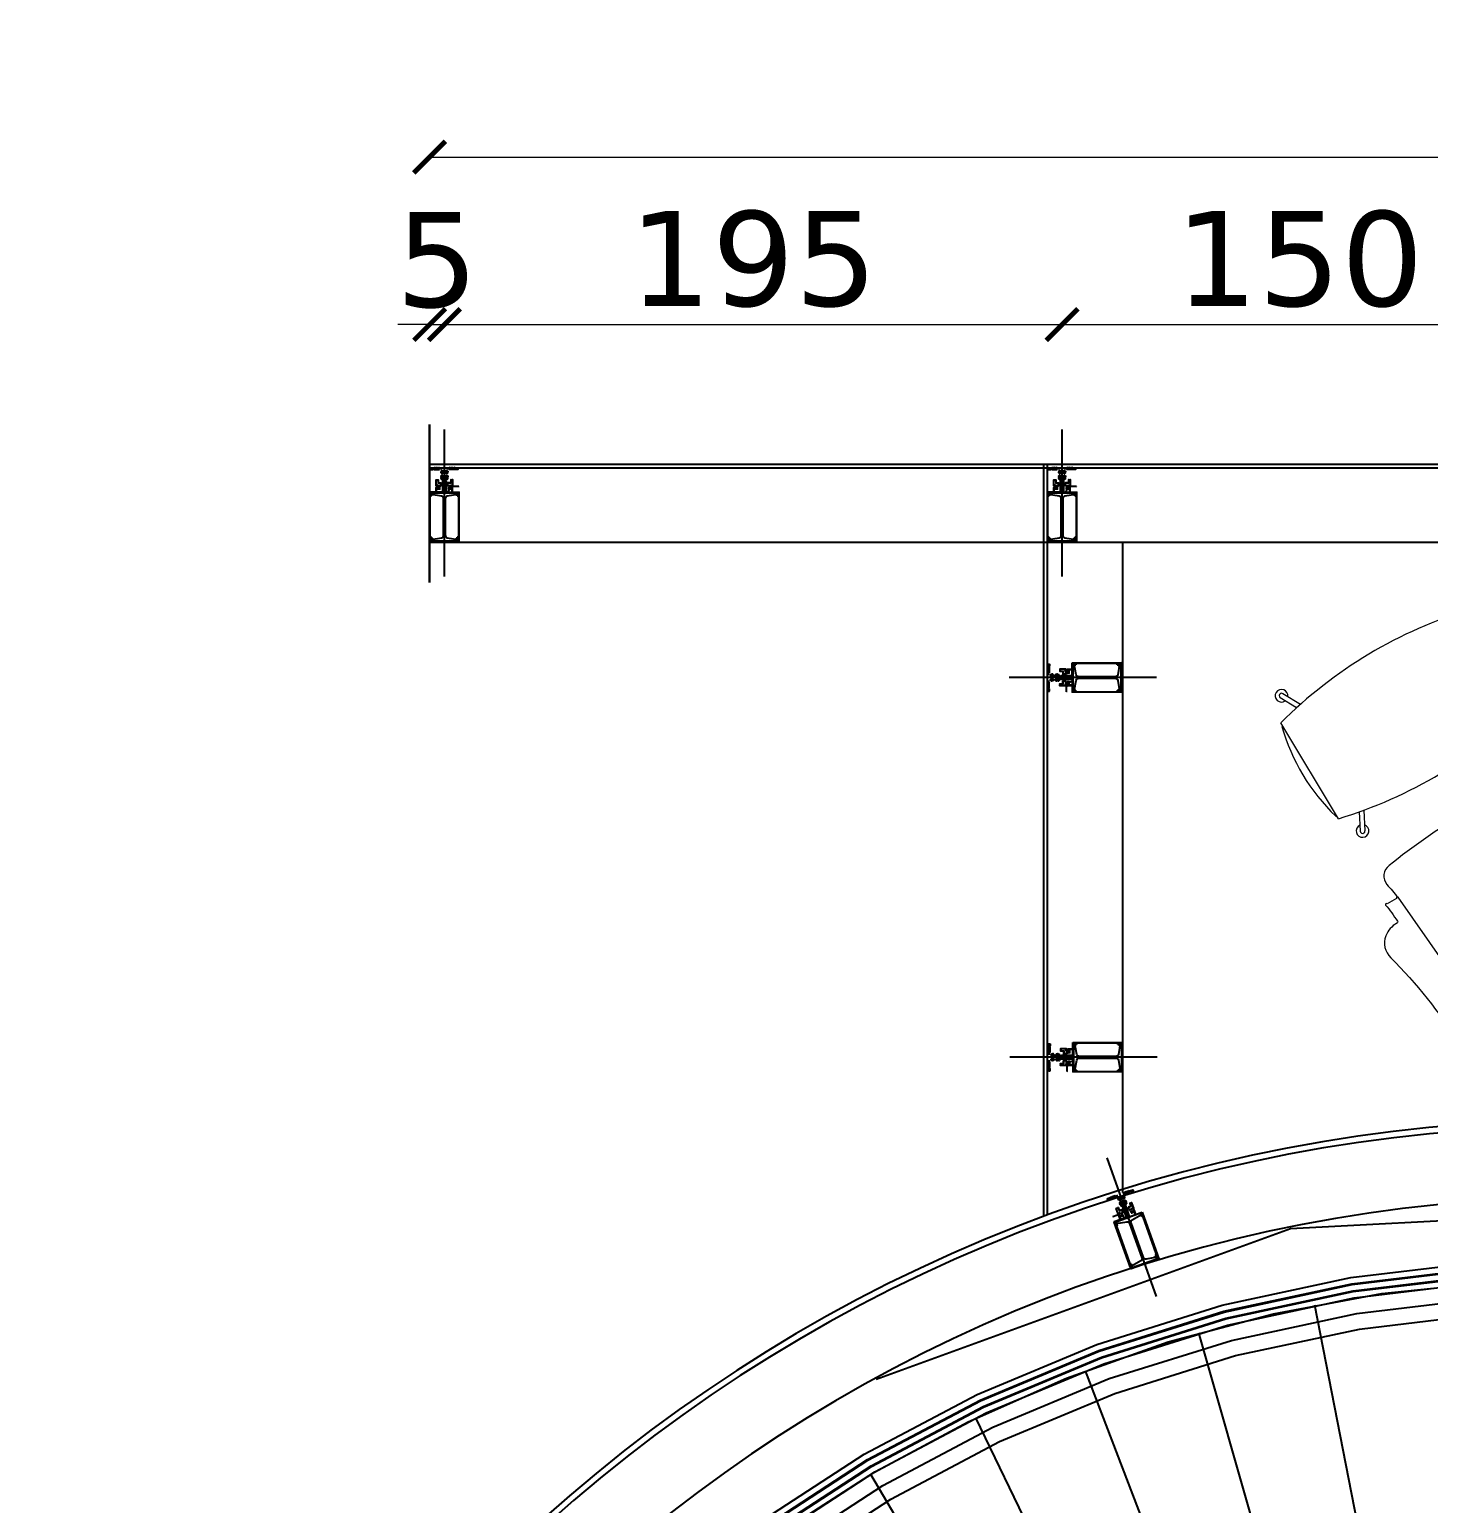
# Model space of a CAD drawing. Header units: metres. Extents: x -6536.4 to -6472.4, y -4878.1 to -4801.3.
# Drawn here: x -6526.409 to -6521.989, y -4823.898 to -4819.239 of the extents above; entities that cross this region are included whole.
import ezdxf
from ezdxf.xclip import XClip

# ---------------------------------------------------------------- set-up
doc = ezdxf.new("R2010")
doc.units = ezdxf.units.M
doc.header["$XCLIPFRAME"] = 2
doc.linetypes.add('CACHE2', pattern=[4.7625, 3.175, -1.5875])
doc.layers.get('DefPoints').update_dxf_attribs({"lineweight": 5, "true_color": 0x7a7a7a})
for name, color, linetype, lineweight in [('A-Murs', 7, 'Continuous', 30), ('A-MURS RIDEAUUX', 150, 'Continuous', 25), ('COTATION', 7, 'Continuous', 13), ('COTE', 1, 'Continuous', 18), ('HABILLAGE MURAL BOIS', 67, 'Continuous', 9), ('MEUBLE', 103, 'Continuous', 9)]:
    doc.layers.add(name, color=color, linetype=linetype, lineweight=lineweight)
doc.styles.add('AUDIT_D_110913140258-15', font='verdana.ttf')
doc.dimstyles.new('ABDOU  1-100', dxfattribs={"dimtxt": 0.3, "dimasz": 0.1, "dimexe": 1.8, "dimexo": 0, "dimgap": 0.05, "dimtad": 1, "dimdec": 0, "dimlfac": 100, "dimrnd": 0.01, "dimzin": 9, "dimdsep": 46, "dimtxsty": 'AUDIT_D_110913140258-15', "dimblk": 'ARCHTICK', "dimcen": 1.5, "dimse1": 1, "dimse2": 1, "dimclrd": 256, "dimclre": 256, "dimclrt": 256, "dimadec": 0, "dimazin": 0, "dimtfac": 10, "dimtdec": 0, "dimtix": 1, "dimtmove": 2, "dimatfit": 3, "dimldrblk": 'ARCHTICK', "dimfxl": 0.2, "dimtolj": 1, "dimlwd": -1, "dimarcsym": 0})
pattern_1 = [(45, (-9.6793684, 18.2487164), (-0.00088388348, 0.00088388348), []), (135, (-9.6793684, 18.2487164), (-0.00265165043, 0.00088388348), [0.003125, -0.001875])]

# ---------------------------------------------------------------- blocks, each defined once
blk = doc.blocks.new('A$C6B611F1D')
at = {"layer": 'COTE', "color": 0, "linetype": 'ByBlock', "lineweight": -2}
for p, q in [((-2.2, 0.6), (-2.2, -1.2)), ((1.5, 0.8), (-2, 0.8)), ((1.6, -1.2), (1.6, 0.6)), ((-2, -1.4), (1.5, -1.4))]:
    blk.add_line(p, q, dxfattribs=at)
for centre, start, end in [((-2, 0.6), 90, 180), ((1.5, 0.6), 0, 90), ((-2, -1.2), 180, 270), ((1.5, -1.2), 270, 0)]:
    blk.add_arc(centre, 0.15, start, end, dxfattribs=at)
blk = doc.blocks.new('*U130')
at = {"color": 0, "linetype": 'ByBlock'}
blk.add_lwpolyline([(0.0445, 0), (-0.0445, 0), (-0.0445, -0.0025, 0.366443), (-0.0424, -0.0049), (-0.009, -0.0105, -0.366443), (-0.0024, -0.0183), (-0.0024, -0.1341, -0.366443), (-0.009, -0.1419), (-0.0424, -0.1475, 0.366443), (-0.0445, -0.1499), (-0.0445, -0.1524), (0.0445, -0.1524), (0.0445, -0.1499, 0.366443), (0.0424, -0.1475), (0.009, -0.1419, -0.366443), (0.0024, -0.1341), (0.0024, -0.0183, -0.366443), (0.009, -0.0105), (0.0424, -0.0049, 0.366443), (0.0445, -0.0025)], format="xyb", close=True, dxfattribs=at)
blk = doc.blocks.new('profil111')
at = {"linetype": 'ByBlock', "lineweight": -2}
h = blk.add_hatch(dxfattribs=at)
h.set_pattern_fill('ANSI38', color=0, scale=0.01, style=0)
h.set_pattern_definition(pattern_1)
h.paths.add_polyline_path([(-0.0303, -0.2358), (-0.0324, -0.2296), (-0.0203, -0.2296), (-0.0175, -0.2358)])
h.paths.add_polyline_path([(-0.0154, -0.2358), (-0.0175, -0.2358), (-0.0203, -0.2296), (-0.0154, -0.2296)])
h.paths.add_polyline_path([(-0.0303, -0.2358), (-0.0326, -0.2358), (-0.0326, -0.2296), (-0.0324, -0.2296)])
h = blk.add_hatch(dxfattribs=at)
h.set_pattern_fill('ANSI38', color=0, scale=0.01, style=0)
h.set_pattern_definition(pattern_1)
h.paths.add_polyline_path([(0.0303, -0.2358), (0.0324, -0.2296), (0.0203, -0.2296), (0.0175, -0.2358)])
h.paths.add_polyline_path([(0.0154, -0.2358), (0.0175, -0.2358), (0.0203, -0.2296), (0.0154, -0.2296)])
h.paths.add_polyline_path([(0.0303, -0.2358), (0.0326, -0.2358), (0.0326, -0.2296), (0.0324, -0.2296)])
at = {"color": 0, "linetype": 'CACHE2', "lineweight": -2}
blk.add_line((0, 0.1089), (0, -0.3559), dxfattribs=at)
at = {"color": 0, "linetype": 'ByBlock', "lineweight": -2}
for p, q in [((-0.0457, 0), (0.0457, 0)), ((-0.0467, -0.1577), (-0.0467, -0.001)), ((-0.0447, -0.004), (-0.0447, -0.1427)), ((-0.0447, -0.004), (-0.0447, -0.0105)), ((-0.0447, -0.0105), (-0.0375, -0.0105)), ((-0.0427, -0.018), (-0.0447, -0.018)), ((0.0437, -0.003), (-0.0436, -0.003)), ((-0.0427, -0.012), (-0.0427, -0.018)), ((-0.0375, -0.012), (-0.0427, -0.012)), ((-0.0375, -0.0105), (-0.0375, -0.012)), ((0.0374, -0.0105), (0.0446, -0.0105)), ((0.0374, -0.012), (0.0374, -0.0105)), ((0.0426, -0.012), (0.0374, -0.012)), ((0.0426, -0.018), (0.0426, -0.012)), ((0.0446, -0.018), (0.0426, -0.018)), ((0.0446, -0.1427), (0.0446, -0.004)), ((0.0446, -0.0105), (0.0446, -0.004)), ((0.0466, -0.001), (0.0466, -0.1575)), ((-0.0052, -0.1577), (-0.0467, -0.1577)), ((-0.0447, -0.1427), (-0.0427, -0.1427)), ((-0.0375, -0.1502), (-0.0447, -0.1502)), ((-0.0447, -0.1502), (-0.0447, -0.1552)), ((-0.0445, -0.1554), (0.0444, -0.1554)), ((-0.0427, -0.1427), (-0.0427, -0.1487)), ((-0.0427, -0.1487), (-0.0375, -0.1487)), ((-0.0375, -0.1487), (-0.0375, -0.1502)), ((-0.0265, -0.1774), (-0.0265, -0.1961)), ((-0.0263, -0.1772), (-0.0242, -0.1772)), ((-0.026, -0.1579), (-0.026, -0.1725)), ((-0.0258, -0.1727), (-0.0227, -0.1727)), ((-0.0245, -0.1579), (-0.0245, -0.1665)), ((-0.0245, -0.171), (-0.0245, -0.1684)), ((-0.0142, -0.1667), (-0.0243, -0.1667)), ((-0.0243, -0.1682), (-0.0157, -0.1682)), ((-0.0243, -0.1712), (-0.0227, -0.1712)), ((-0.024, -0.1774), (-0.024, -0.1792)), ((-0.0219, -0.1794), (-0.0238, -0.1794)), ((-0.0225, -0.1714), (-0.0225, -0.1725)), ((-0.0217, -0.1774), (-0.0217, -0.1792)), ((-0.0215, -0.1772), (-0.0112, -0.1772)), ((-0.02, -0.1869), (-0.02, -0.186)), ((-0.0198, -0.1857), (-0.011, -0.1857)), ((-0.0175, -0.1725), (-0.0175, -0.1714)), ((-0.0173, -0.1712), (-0.0157, -0.1712)), ((-0.0142, -0.1727), (-0.0173, -0.1727)), ((-0.0155, -0.171), (-0.0155, -0.1684)), ((-0.014, -0.1669), (-0.014, -0.1725)), ((-0.011, -0.1774), (-0.011, -0.1865)), ((0.0124, -0.1798), (-0.0095, -0.1798)), ((-0.005, -0.1579), (-0.005, -0.1935)), ((-0.0026, -0.1579), (-0.0026, -0.1585)), ((-0.0026, -0.1585), (-0.0023, -0.1585)), ((-0.0026, -0.1593), (-0.0026, -0.1601)), ((-0.0023, -0.1593), (-0.0026, -0.1593)), ((-0.0026, -0.1601), (-0.0023, -0.1601)), ((-0.0026, -0.1609), (-0.0026, -0.1617)), ((-0.0023, -0.1609), (-0.0026, -0.1609)), ((-0.0026, -0.1617), (-0.0023, -0.1617)), ((-0.0026, -0.1625), (-0.0026, -0.1633)), ((-0.0023, -0.1625), (-0.0026, -0.1625)), ((-0.0026, -0.1633), (-0.0023, -0.1633)), ((-0.0026, -0.1641), (-0.0026, -0.1649)), ((-0.0023, -0.1641), (-0.0026, -0.1641)), ((-0.0026, -0.1649), (-0.0023, -0.1649)), ((-0.0026, -0.1657), (-0.0026, -0.1665)), ((-0.0023, -0.1657), (-0.0026, -0.1657)), ((-0.0026, -0.1665), (-0.0023, -0.1665)), ((-0.0026, -0.1673), (-0.0026, -0.1681)), ((-0.0023, -0.1673), (-0.0026, -0.1673)), ((-0.0026, -0.1681), (-0.0023, -0.1681)), ((-0.0023, -0.1689), (-0.0026, -0.1689)), ((-0.0026, -0.1689), (-0.0026, -0.1697)), ((-0.0026, -0.1697), (-0.0023, -0.1697)), ((-0.0023, -0.1705), (-0.0026, -0.1705)), ((-0.0026, -0.1705), (-0.0026, -0.1713)), ((-0.0026, -0.1713), (-0.0023, -0.1713)), ((-0.0023, -0.1721), (-0.0026, -0.1721)), ((-0.0026, -0.1721), (-0.0026, -0.1729)), ((-0.0026, -0.1729), (-0.0023, -0.1729)), ((-0.0023, -0.1737), (-0.0026, -0.1737)), ((-0.0026, -0.1737), (-0.0026, -0.174)), ((-0.0026, -0.1761), (-0.0026, -0.1755)), ((-0.0026, -0.1761), (-0.0023, -0.1761)), ((-0.0026, -0.1777), (-0.0026, -0.1769)), ((-0.0026, -0.1769), (-0.0023, -0.1769)), ((-0.0023, -0.1777), (-0.0026, -0.1777)), ((-0.0026, -0.1793), (-0.0026, -0.1785)), ((-0.0026, -0.1785), (-0.0023, -0.1785)), ((-0.0026, -0.1793), (-0.0023, -0.1793)), ((-0.0026, -0.1809), (-0.0026, -0.1801)), ((-0.0026, -0.1801), (-0.0023, -0.1801)), ((-0.0023, -0.1809), (-0.0026, -0.1809)), ((-0.0026, -0.1825), (-0.0026, -0.1817)), ((-0.0026, -0.1817), (-0.0023, -0.1817)), ((-0.0026, -0.1825), (-0.0023, -0.1825)), ((-0.0026, -0.1841), (-0.0026, -0.1833)), ((-0.0026, -0.1833), (-0.0023, -0.1833)), ((-0.0023, -0.1841), (-0.0026, -0.1841)), ((-0.0026, -0.1857), (-0.0026, -0.1849)), ((-0.0026, -0.1849), (-0.0023, -0.1849)), ((-0.0026, -0.1857), (-0.0023, -0.1857)), ((0.0024, -0.1577), (-0.0024, -0.1577)), ((-0.0024, -0.1742), (0.0019, -0.1742)), ((-0.0024, -0.1753), (0.0024, -0.1753)), ((-0.0021, -0.1587), (-0.0021, -0.1591)), ((-0.0021, -0.1603), (-0.0021, -0.1607)), ((-0.0021, -0.1619), (-0.0021, -0.1623)), ((-0.0021, -0.1635), (-0.0021, -0.1639)), ((-0.0021, -0.1651), (-0.0021, -0.1655)), ((-0.0021, -0.1667), (-0.0021, -0.1671)), ((-0.0021, -0.1683), (-0.0021, -0.1687)), ((-0.0021, -0.1699), (-0.0021, -0.1703)), ((-0.0021, -0.1715), (-0.0021, -0.1719)), ((-0.0021, -0.1731), (-0.0021, -0.1735)), ((-0.0021, -0.1767), (-0.0021, -0.1763)), ((-0.0021, -0.1783), (-0.0021, -0.1779)), ((-0.0021, -0.1799), (-0.0021, -0.1795)), ((-0.0021, -0.1815), (-0.0021, -0.1811)), ((-0.0021, -0.1831), (-0.0021, -0.1827)), ((-0.0021, -0.1847), (-0.0021, -0.1843)), ((-0.0021, -0.1863), (-0.0021, -0.1859)), ((0.0021, -0.1595), (0.0021, -0.1591)), ((0.0021, -0.1611), (0.0021, -0.1607)), ((0.0021, -0.1627), (0.0021, -0.1623)), ((0.0021, -0.1643), (0.0021, -0.1639)), ((0.0021, -0.1659), (0.0021, -0.1655)), ((0.0021, -0.1675), (0.0021, -0.1671)), ((0.0021, -0.1691), (0.0021, -0.1687)), ((0.0021, -0.1707), (0.0021, -0.1703)), ((0.0021, -0.1723), (0.0021, -0.1719)), ((0.0021, -0.174), (0.0021, -0.1735)), ((0.0021, -0.1771), (0.0021, -0.1767)), ((0.0021, -0.1787), (0.0021, -0.1783)), ((0.0021, -0.1803), (0.0021, -0.1799)), ((0.0021, -0.1819), (0.0021, -0.1815)), ((0.0021, -0.1835), (0.0021, -0.1831)), ((0.0021, -0.1851), (0.0021, -0.1847)), ((0.0021, -0.1867), (0.0021, -0.1863)), ((0.0023, -0.1589), (0.0026, -0.1589)), ((0.0026, -0.1597), (0.0023, -0.1597)), ((0.0023, -0.1605), (0.0026, -0.1605)), ((0.0026, -0.1613), (0.0023, -0.1613)), ((0.0023, -0.1621), (0.0026, -0.1621)), ((0.0026, -0.1629), (0.0023, -0.1629)), ((0.0023, -0.1637), (0.0026, -0.1637)), ((0.0026, -0.1645), (0.0023, -0.1645)), ((0.0023, -0.1653), (0.0026, -0.1653)), ((0.0026, -0.1661), (0.0023, -0.1661)), ((0.0023, -0.1669), (0.0026, -0.1669)), ((0.0026, -0.1677), (0.0023, -0.1677)), ((0.0023, -0.1685), (0.0026, -0.1685)), ((0.0026, -0.1693), (0.0023, -0.1693)), ((0.0023, -0.1701), (0.0026, -0.1701)), ((0.0026, -0.1709), (0.0023, -0.1709)), ((0.0023, -0.1717), (0.0026, -0.1717)), ((0.0026, -0.1725), (0.0023, -0.1725)), ((0.0023, -0.1733), (0.0026, -0.1733)), ((0.0026, -0.1765), (0.0023, -0.1765)), ((0.0026, -0.1773), (0.0023, -0.1773)), ((0.0023, -0.1781), (0.0026, -0.1781)), ((0.0026, -0.1789), (0.0023, -0.1789)), ((0.0026, -0.1797), (0.0023, -0.1797)), ((0.0026, -0.1805), (0.0023, -0.1805)), ((0.0023, -0.1813), (0.0026, -0.1813)), ((0.0026, -0.1821), (0.0023, -0.1821)), ((0.0026, -0.1829), (0.0023, -0.1829)), ((0.0026, -0.1837), (0.0023, -0.1837)), ((0.0023, -0.1845), (0.0026, -0.1845)), ((0.0026, -0.1853), (0.0023, -0.1853)), ((0.0026, -0.1861), (0.0023, -0.1861)), ((0.0026, -0.1589), (0.0026, -0.1579)), ((0.0026, -0.1605), (0.0026, -0.1597)), ((0.0026, -0.1621), (0.0026, -0.1613)), ((0.0026, -0.1637), (0.0026, -0.1629)), ((0.0026, -0.1653), (0.0026, -0.1645)), ((0.0026, -0.1669), (0.0026, -0.1661)), ((0.0026, -0.1685), (0.0026, -0.1677)), ((0.0026, -0.1701), (0.0026, -0.1693)), ((0.0026, -0.1717), (0.0026, -0.1709)), ((0.0026, -0.1733), (0.0026, -0.1725)), ((0.0026, -0.1765), (0.0026, -0.1755)), ((0.0026, -0.1781), (0.0026, -0.1773)), ((0.0026, -0.1797), (0.0026, -0.1789)), ((0.0026, -0.1813), (0.0026, -0.1805)), ((0.0026, -0.1829), (0.0026, -0.1821)), ((0.0026, -0.1845), (0.0026, -0.1837)), ((0.0026, -0.1861), (0.0026, -0.1853)), ((0.005, -0.1935), (0.005, -0.1579)), ((0.005, -0.1579), (0.005, -0.1935)), ((0.0052, -0.1577), (0.0109, -0.1577)), ((0.0052, -0.1577), (0.0464, -0.1577)), ((0.011, -0.1774), (0.011, -0.1865)), ((0.0198, -0.1857), (0.011, -0.1857)), ((0.0149, -0.1664), (0.0111, -0.1578)), ((0.0215, -0.1772), (0.0112, -0.1772)), ((0.0138, -0.1669), (0.0138, -0.1727)), ((0.014, -0.1667), (0.0147, -0.1667)), ((0.014, -0.1669), (0.014, -0.1725)), ((0.0243, -0.1667), (0.0142, -0.1667)), ((0.0142, -0.1727), (0.0173, -0.1727)), ((0.0155, -0.171), (0.0155, -0.1684)), ((0.0243, -0.1682), (0.0157, -0.1682)), ((0.0173, -0.1712), (0.0157, -0.1712)), ((0.0175, -0.1725), (0.0175, -0.1714)), ((0.02, -0.1767), (0.02, -0.1755)), ((0.02, -0.1869), (0.02, -0.186)), ((0.0451, -0.1753), (0.0202, -0.1753)), ((0.0217, -0.1774), (0.0217, -0.1792)), ((0.0219, -0.1794), (0.0238, -0.1794)), ((0.0225, -0.1714), (0.0225, -0.1725)), ((0.0243, -0.1712), (0.0227, -0.1712)), ((0.0227, -0.1727), (0.0258, -0.1727)), ((0.024, -0.1774), (0.024, -0.1792)), ((0.0263, -0.1772), (0.0242, -0.1772)), ((0.0245, -0.1577), (0.0245, -0.1665)), ((0.0245, -0.171), (0.0245, -0.1684)), ((0.026, -0.1577), (0.026, -0.1725)), ((0.0265, -0.1774), (0.0265, -0.1961)), ((0.0374, -0.1502), (0.0374, -0.1487)), ((0.0374, -0.1487), (0.0426, -0.1487)), ((0.0446, -0.1502), (0.0374, -0.1502)), ((0.0426, -0.1487), (0.0426, -0.1427)), ((0.0426, -0.1427), (0.0446, -0.1427)), ((0.0446, -0.1552), (0.0446, -0.1502)), ((-0.0326, -0.2296), (-0.0326, -0.2359)), ((-0.0326, -0.2296), (-0.0154, -0.2296)), ((-0.0263, -0.1963), (-0.0242, -0.1963)), ((-0.024, -0.1961), (-0.024, -0.1943)), ((-0.0219, -0.1941), (-0.0238, -0.1941)), ((-0.0217, -0.1943), (-0.0217, -0.1963)), ((-0.0215, -0.1965), (-0.0202, -0.1965)), ((-0.02, -0.1963), (-0.02, -0.1869)), ((-0.0198, -0.1867), (-0.0112, -0.1867)), ((-0.0154, -0.2359), (-0.0154, -0.2296)), ((-0.0109, -0.2359), (-0.0109, -0.2294)), ((-0.0107, -0.2039), (-0.0107, -0.2062)), ((-0.0107, -0.2085), (-0.0107, -0.2062)), ((-0.0107, -0.2189), (-0.0107, -0.2213)), ((-0.0107, -0.2236), (-0.0107, -0.2213)), ((-0.0093, -0.203), (-0.0105, -0.2036)), ((-0.0093, -0.2093), (-0.0105, -0.2088)), ((-0.0093, -0.2181), (-0.0105, -0.2187)), ((-0.0093, -0.2244), (-0.0105, -0.2239)), ((-0.01, -0.2011), (-0.01, -0.1999)), ((-0.0083, -0.2014), (-0.0097, -0.2014)), ((-0.009, -0.2034), (-0.009, -0.2032)), ((-0.009, -0.209), (-0.009, -0.2091)), ((-0.009, -0.2185), (-0.009, -0.2183)), ((-0.009, -0.2241), (-0.009, -0.2242)), ((-0.0083, -0.2037), (-0.0087, -0.2037)), ((-0.0083, -0.2087), (-0.0087, -0.2087)), ((-0.0083, -0.2188), (-0.0087, -0.2188)), ((-0.0083, -0.2238), (-0.0087, -0.2238)), ((-0.008, -0.2034), (-0.008, -0.2017)), ((-0.008, -0.209), (-0.008, -0.2108)), ((-0.008, -0.2185), (-0.008, -0.2168)), ((-0.008, -0.2241), (-0.008, -0.2259)), ((-0.0078, -0.211), (-0.0065, -0.211)), ((-0.0078, -0.2261), (-0.0065, -0.2261)), ((-0.0077, -0.2165), (-0.0065, -0.2165)), ((-0.0055, -0.2049), (-0.0055, -0.2006)), ((-0.0055, -0.2075), (-0.0055, -0.21)), ((-0.0055, -0.22), (-0.0055, -0.2175)), ((-0.0055, -0.22), (-0.0055, -0.2175)), ((-0.0055, -0.2225), (-0.0055, -0.2251)), ((-0.0052, -0.2052), (0.0021, -0.2058)), ((-0.0052, -0.2072), (0.0021, -0.2066)), ((-0.0052, -0.2203), (0.0021, -0.2209)), ((-0.0052, -0.2222), (0.0021, -0.2217)), ((-0.0048, -0.1937), (-0.0028, -0.1937)), ((-0.0026, -0.1873), (-0.0026, -0.1865)), ((-0.0026, -0.1865), (-0.0023, -0.1865)), ((-0.0023, -0.1873), (-0.0026, -0.1873)), ((-0.0026, -0.1889), (-0.0026, -0.1881)), ((-0.0026, -0.1881), (-0.0023, -0.1881)), ((-0.0026, -0.1889), (-0.0023, -0.1889)), ((-0.0026, -0.1905), (-0.0026, -0.1897)), ((-0.0026, -0.1897), (-0.0023, -0.1897)), ((-0.0023, -0.1905), (-0.0026, -0.1905)), ((-0.0026, -0.1921), (-0.0026, -0.1913)), ((-0.0026, -0.1913), (-0.0023, -0.1913)), ((-0.0026, -0.1921), (-0.0023, -0.1921)), ((-0.0026, -0.1935), (-0.0026, -0.1929)), ((-0.0026, -0.1929), (-0.0023, -0.1929)), ((-0.0021, -0.1879), (-0.0021, -0.1875)), ((-0.0021, -0.1895), (-0.0021, -0.1891)), ((-0.0021, -0.1911), (-0.0021, -0.1907)), ((-0.0021, -0.1927), (-0.0021, -0.1923)), ((0.0052, -0.2052), (-0.0021, -0.2058)), ((0.0052, -0.2072), (-0.0021, -0.2066)), ((0.0052, -0.2203), (-0.0021, -0.2209)), ((0.0052, -0.2222), (-0.0021, -0.2217)), ((0.0021, -0.1883), (0.0021, -0.1879)), ((0.0021, -0.1899), (0.0021, -0.1895)), ((0.0021, -0.1915), (0.0021, -0.1911)), ((0.0021, -0.1931), (0.0021, -0.1927)), ((0.0026, -0.1869), (0.0023, -0.1869)), ((0.0023, -0.1877), (0.0026, -0.1877)), ((0.0026, -0.1885), (0.0023, -0.1885)), ((0.0026, -0.1893), (0.0023, -0.1893)), ((0.0026, -0.1901), (0.0023, -0.1901)), ((0.0023, -0.1909), (0.0026, -0.1909)), ((0.0026, -0.1917), (0.0023, -0.1917)), ((0.0026, -0.1925), (0.0023, -0.1925)), ((0.0026, -0.1933), (0.0023, -0.1933)), ((0.0026, -0.1877), (0.0026, -0.1869)), ((0.0026, -0.1893), (0.0026, -0.1885)), ((0.0026, -0.1909), (0.0026, -0.1901)), ((0.0026, -0.1925), (0.0026, -0.1917)), ((0.0026, -0.1935), (0.0026, -0.1933)), ((0.0028, -0.1937), (0.0048, -0.1937)), ((0.0055, -0.2049), (0.0055, -0.2006)), ((0.0055, -0.2049), (0.0055, -0.2006)), ((0.0055, -0.2075), (0.0055, -0.21)), ((0.0055, -0.2075), (0.0055, -0.21)), ((0.0055, -0.22), (0.0055, -0.2175)), ((0.0055, -0.22), (0.0055, -0.2175)), ((0.0055, -0.22), (0.0055, -0.2175)), ((0.0055, -0.22), (0.0055, -0.2175)), ((0.0055, -0.2225), (0.0055, -0.2251)), ((0.0055, -0.2225), (0.0055, -0.2251)), ((0.0078, -0.211), (0.0065, -0.211)), ((0.0078, -0.211), (0.0065, -0.211)), ((0.0077, -0.2165), (0.0065, -0.2165)), ((0.0077, -0.2165), (0.0065, -0.2165)), ((0.0077, -0.2261), (0.0065, -0.2261)), ((0.0078, -0.2261), (0.0065, -0.2261)), ((0.008, -0.2034), (0.008, -0.2017)), ((0.008, -0.2034), (0.008, -0.2017)), ((0.008, -0.209), (0.008, -0.2108)), ((0.008, -0.209), (0.008, -0.2108)), ((0.008, -0.2185), (0.008, -0.2168)), ((0.008, -0.2185), (0.008, -0.2168)), ((0.008, -0.2241), (0.008, -0.2258)), ((0.008, -0.2241), (0.008, -0.2259)), ((0.0083, -0.2014), (0.0097, -0.2014)), ((0.0083, -0.2014), (0.0097, -0.2014)), ((0.0083, -0.2037), (0.0087, -0.2037)), ((0.0083, -0.2037), (0.0087, -0.2037)), ((0.0083, -0.2087), (0.0087, -0.2087)), ((0.0083, -0.2087), (0.0087, -0.2087)), ((0.0083, -0.2188), (0.0087, -0.2188)), ((0.0083, -0.2188), (0.0087, -0.2188)), ((0.0083, -0.2238), (0.0087, -0.2238)), ((0.0083, -0.2238), (0.0087, -0.2238)), ((0.009, -0.2034), (0.009, -0.2032)), ((0.009, -0.2034), (0.009, -0.2032)), ((0.009, -0.209), (0.009, -0.2091)), ((0.009, -0.209), (0.009, -0.2091)), ((0.009, -0.2185), (0.009, -0.2183)), ((0.009, -0.2185), (0.009, -0.2183)), ((0.009, -0.2241), (0.009, -0.2242)), ((0.009, -0.2241), (0.009, -0.2242)), ((0.0093, -0.203), (0.0105, -0.2036)), ((0.0093, -0.203), (0.0105, -0.2036)), ((0.0093, -0.2093), (0.0105, -0.2088)), ((0.0093, -0.2093), (0.0105, -0.2088)), ((0.0093, -0.2181), (0.0105, -0.2187)), ((0.0093, -0.2181), (0.0105, -0.2187)), ((0.0093, -0.2244), (0.0105, -0.2239)), ((0.0093, -0.2244), (0.0105, -0.2239)), ((0.01, -0.2011), (0.01, -0.1999)), ((0.01, -0.2011), (0.01, -0.1999)), ((0.0107, -0.2039), (0.0107, -0.2062)), ((0.0107, -0.2039), (0.0107, -0.2062)), ((0.0107, -0.2085), (0.0107, -0.2062)), ((0.0107, -0.2085), (0.0107, -0.2062)), ((0.0107, -0.2189), (0.0107, -0.2213)), ((0.0107, -0.2189), (0.0107, -0.2213)), ((0.0107, -0.2236), (0.0107, -0.2213)), ((0.0107, -0.2236), (0.0107, -0.2213)), ((0.0109, -0.2359), (0.0109, -0.2294)), ((0.0198, -0.1867), (0.0112, -0.1867)), ((0.0326, -0.2296), (0.0154, -0.2296)), ((0.0154, -0.2359), (0.0154, -0.2296)), ((0.02, -0.1963), (0.02, -0.1869)), ((0.0215, -0.1965), (0.0202, -0.1965)), ((0.0217, -0.1943), (0.0217, -0.1963)), ((0.0219, -0.1941), (0.0238, -0.1941)), ((0.024, -0.1961), (0.024, -0.1943)), ((0.0263, -0.1963), (0.0242, -0.1963)), ((0.0326, -0.2296), (0.0326, -0.2359))]:
    blk.add_line(p, q, dxfattribs=at)
at = {"color": 0, "linetype": 'ByBlock', "lineweight": -2, "ltscale": 10}
blk.add_lwpolyline([(0.005, -0.1554), (-0.005, -0.1554), (-0.005, -0.1827), (0.005, -0.1827)], close=True, dxfattribs=at)
at = {"color": 0, "linetype": 'ByBlock', "lineweight": -2}
for centre, radius, start, end in [((-0.0457, -0.001), 0.001, 90, 180), ((0.0457, -0.001), 0.001, 0, 90), ((-0.0436, -0.004), 0.001, 90, 180), ((0.0437, -0.004), 0.001, 0, 90), ((-0.0263, -0.1774), 0.0002, 90, 180), ((-0.0258, -0.1725), 0.0002, 180, 270), ((-0.0243, -0.1579), 0.0002, 90, 180), ((-0.0243, -0.1665), 0.0002, 180, 270), ((-0.0243, -0.1684), 0.0002, 90, 180), ((-0.0243, -0.171), 0.0002, 180, 270), ((-0.0242, -0.1774), 0.0002, 0, 90), ((-0.0238, -0.1792), 0.0002, 180, 270), ((-0.0227, -0.1714), 0.0002, 0, 90), ((-0.0227, -0.1725), 0.0002, 270, 0), ((-0.0219, -0.1792), 0.0002, 270, 0), ((-0.0215, -0.1774), 0.0002, 90, 180), ((-0.0198, -0.186), 0.0002, 90, 180), ((-0.0173, -0.1714), 0.0002, 90, 180), ((-0.0173, -0.1725), 0.0002, 180, 270), ((-0.0157, -0.1684), 0.0002, 0, 90), ((-0.0157, -0.171), 0.0002, 270, 0), ((-0.0142, -0.1669), 0.0002, 0, 90), ((-0.0142, -0.1725), 0.0002, 270, 0), ((-0.0112, -0.1774), 0.0002, 0, 90), ((-0.0052, -0.1579), 0.0002, 0, 90), ((-0.0024, -0.1579), 0.0002, 90, 180), ((-0.0024, -0.174), 0.0002, 180, 270), ((-0.0024, -0.1755), 0.0002, 90, 180), ((-0.0023, -0.1587), 0.0002, 0, 90), ((-0.0023, -0.1591), 0.0002, 270, 0), ((-0.0023, -0.1603), 0.0002, 0, 90), ((-0.0023, -0.1607), 0.0002, 270, 0), ((-0.0023, -0.1619), 0.0002, 0, 90), ((-0.0023, -0.1623), 0.0002, 270, 0), ((-0.0023, -0.1635), 0.0002, 0, 90), ((-0.0023, -0.1639), 0.0002, 270, 0), ((-0.0023, -0.1651), 0.0002, 0, 90), ((-0.0023, -0.1655), 0.0002, 270, 0), ((-0.0023, -0.1667), 0.0002, 0, 90), ((-0.0023, -0.1671), 0.0002, 270, 0), ((-0.0023, -0.1683), 0.0002, 0, 90), ((-0.0023, -0.1687), 0.0002, 270, 0), ((-0.0023, -0.1699), 0.0002, 0, 90), ((-0.0023, -0.1703), 0.0002, 270, 0), ((-0.0023, -0.1715), 0.0002, 0, 90), ((-0.0023, -0.1719), 0.0002, 270, 0), ((-0.0023, -0.1731), 0.0002, 0, 90), ((-0.0023, -0.1735), 0.0002, 270, 0), ((-0.0023, -0.1763), 0.0002, 0, 90), ((-0.0023, -0.1767), 0.0002, 270, 0), ((-0.0023, -0.1779), 0.0002, 0, 90), ((-0.0023, -0.1783), 0.0002, 270, 0), ((-0.0023, -0.1795), 0.0002, 0, 90), ((-0.0023, -0.1799), 0.0002, 270, 0), ((-0.0023, -0.1811), 0.0002, 0, 90), ((-0.0023, -0.1815), 0.0002, 270, 0), ((-0.0023, -0.1827), 0.0002, 0, 90), ((-0.0023, -0.1831), 0.0002, 270, 0), ((-0.0023, -0.1843), 0.0002, 0, 90), ((-0.0023, -0.1847), 0.0002, 270, 0), ((-0.0023, -0.1859), 0.0002, 0, 90), ((-0.0023, -0.1863), 0.0002, 270, 0), ((0.0019, -0.174), 0.0002, 270, 0), ((0.0023, -0.1591), 0.0002, 90, 180), ((0.0023, -0.1595), 0.0002, 180, 270), ((0.0023, -0.1607), 0.0002, 90, 180), ((0.0023, -0.1611), 0.0002, 180, 270), ((0.0023, -0.1623), 0.0002, 90, 180), ((0.0023, -0.1627), 0.0002, 180, 270), ((0.0023, -0.1639), 0.0002, 90, 180), ((0.0023, -0.1643), 0.0002, 180, 270), ((0.0023, -0.1655), 0.0002, 90, 180), ((0.0023, -0.1659), 0.0002, 180, 270), ((0.0023, -0.1671), 0.0002, 90, 180), ((0.0023, -0.1675), 0.0002, 180, 270), ((0.0023, -0.1687), 0.0002, 90, 180), ((0.0023, -0.1691), 0.0002, 180, 270), ((0.0023, -0.1703), 0.0002, 90, 180), ((0.0023, -0.1707), 0.0002, 180, 270), ((0.0023, -0.1719), 0.0002, 90, 180), ((0.0023, -0.1723), 0.0002, 180, 270), ((0.0023, -0.1735), 0.0002, 90, 180), ((0.0023, -0.1767), 0.0002, 90, 180), ((0.0023, -0.1771), 0.0002, 180, 270), ((0.0023, -0.1783), 0.0002, 90, 180), ((0.0023, -0.1787), 0.0002, 180, 270), ((0.0023, -0.1799), 0.0002, 90, 180), ((0.0023, -0.1803), 0.0002, 180, 270), ((0.0023, -0.1815), 0.0002, 90, 180), ((0.0023, -0.1819), 0.0002, 180, 270), ((0.0023, -0.1831), 0.0002, 90, 180), ((0.0023, -0.1835), 0.0002, 180, 270), ((0.0023, -0.1847), 0.0002, 90, 180), ((0.0023, -0.1851), 0.0002, 180, 270), ((0.0023, -0.1863), 0.0002, 90, 180), ((0.0024, -0.1579), 0.0002, 0, 90), ((0.0024, -0.1755), 0.0002, 0, 90), ((0.0052, -0.1579), 0.0002, 90, 180), ((0.0052, -0.1579), 0.0002, 90, 180), ((0.0109, -0.1579), 0.0002, 23.9625, 90), ((0.0112, -0.1774), 0.0002, 90, 180), ((0.014, -0.1669), 0.0002, 90, 180), ((0.0142, -0.1669), 0.0002, 90, 180), ((0.0142, -0.1725), 0.0002, 180, 270), ((0.0147, -0.1665), 0.0002, 270, 23.9625), ((0.0157, -0.1684), 0.0002, 90, 180), ((0.0157, -0.171), 0.0002, 180, 270), ((0.0173, -0.1714), 0.0002, 0, 90), ((0.0173, -0.1725), 0.0002, 270, 0), ((0.0198, -0.186), 0.0002, 0, 90), ((0.0202, -0.1755), 0.0002, 90, 180), ((0.0215, -0.1774), 0.0002, 0, 90), ((0.0219, -0.1792), 0.0002, 180, 270), ((0.0227, -0.1714), 0.0002, 90, 180), ((0.0227, -0.1725), 0.0002, 180, 270), ((0.0238, -0.1792), 0.0002, 270, 0), ((0.0242, -0.1774), 0.0002, 90, 180), ((0.0243, -0.1665), 0.0002, 270, 0), ((0.0243, -0.1684), 0.0002, 0, 90), ((0.0243, -0.171), 0.0002, 270, 0), ((0.0258, -0.1725), 0.0002, 270, 0), ((0.0263, -0.1774), 0.0002, 0, 90), ((0.0444, -0.1552), 0.0002, 270, 0), ((0.0451, -0.1755), 0.0002, 0, 90), ((0.0464, -0.1575), 0.0002, 270, 0), ((-0.0263, -0.1961), 0.0002, 180, 270), ((-0.0242, -0.1961), 0.0002, 270, 0), ((-0.0238, -0.1943), 0.0002, 90, 180), ((-0.0219, -0.1943), 0.0002, 0, 90), ((-0.0215, -0.1963), 0.0002, 180, 270), ((-0.0202, -0.1963), 0.0002, 270, 0), ((-0.0198, -0.1869), 0.0002, 90, 180), ((-0.0112, -0.1865), 0.0002, 270, 0), ((-0.0104, -0.2039), 0.0003, 118.0538, 180), ((-0.0104, -0.2085), 0.0003, 180, 241.9462), ((-0.0104, -0.2189), 0.0003, 118.0538, 180), ((-0.0104, -0.2236), 0.0003, 180, 241.9462), ((-0.009, -0.1999), 0.001, 131.0402, 180), ((-0.0097, -0.2011), 0.0003, 180, 270), ((-0.0021, -0.2077), 0.0114, 87.0753, 131.2166), ((-0.0092, -0.2032), 0.0002, 0, 118.0538), ((-0.0092, -0.2091), 0.0002, 241.9462, 0), ((-0.0092, -0.2183), 0.0002, 0, 118.0538), ((-0.0092, -0.2242), 0.0002, 241.9462, 0), ((-0.0087, -0.2034), 0.0003, 180, 270), ((-0.0087, -0.209), 0.0003, 90, 180), ((-0.0087, -0.2185), 0.0003, 180, 270), ((-0.0087, -0.2241), 0.0003, 90, 180), ((-0.0083, -0.2017), 0.0003, 0, 90), ((-0.0083, -0.2034), 0.0003, 270, 0), ((-0.0083, -0.209), 0.0003, 0, 90), ((-0.0083, -0.2185), 0.0003, 270, 0), ((-0.0083, -0.2241), 0.0003, 0, 90), ((-0.0078, -0.2108), 0.0002, 180, 270), ((-0.0077, -0.2168), 0.0003, 90, 180), ((-0.0078, -0.2259), 0.0002, 180, 270), ((-0.0059, -0.1996), 0.0008, 140.3872, 276.843), ((-0.0021, -0.2025), 0.0056, 82.9815, 142.3345), ((-0.0065, -0.21), 0.001, 270, 0), ((-0.0065, -0.2175), 0.001, 0, 90), ((-0.0065, -0.2251), 0.001, 270, 0), ((-0.0058, -0.2006), 0.0003, 0, 96.843), ((-0.0052, -0.2049), 0.0003, 180, 265.4588), ((-0.0052, -0.2075), 0.0003, 94.5412, 180), ((-0.0052, -0.22), 0.0003, 180, 265.4588), ((-0.0052, -0.2225), 0.0003, 94.5412, 180), ((-0.0048, -0.1935), 0.0002, 180, 270), ((-0.0028, -0.1935), 0.0002, 270, 0), ((-0.0021, -0.2062), 0.0004, 97.4777, 262.5223), ((-0.0021, -0.2213), 0.0004, 97.4777, 262.5223), ((-0.0023, -0.1875), 0.0002, 0, 90), ((-0.0023, -0.1879), 0.0002, 270, 0), ((-0.0023, -0.1891), 0.0002, 0, 90), ((-0.0023, -0.1895), 0.0002, 270, 0), ((-0.0023, -0.1907), 0.0002, 0, 90), ((-0.0023, -0.1911), 0.0002, 270, 0), ((-0.0023, -0.1923), 0.0002, 0, 90), ((-0.0023, -0.1927), 0.0002, 270, 0), ((-0.0015, -0.1966), 0.0003, 291.1235, 94.7745), ((0.0015, -0.1966), 0.0003, 85.2255, 248.8765), ((0.0021, -0.2025), 0.0056, 37.6655, 97.0185), ((0.0021, -0.2077), 0.0114, 48.7834, 92.9247), ((0.0023, -0.1867), 0.0002, 180, 270), ((0.0023, -0.1879), 0.0002, 90, 180), ((0.0023, -0.1883), 0.0002, 180, 270), ((0.0023, -0.1895), 0.0002, 90, 180), ((0.0023, -0.1899), 0.0002, 180, 270), ((0.0023, -0.1911), 0.0002, 90, 180), ((0.0023, -0.1915), 0.0002, 180, 270), ((0.0023, -0.1927), 0.0002, 90, 180), ((0.0023, -0.1931), 0.0002, 180, 270), ((0.0021, -0.2062), 0.0004, 277.4777, 82.5223), ((0.0021, -0.2213), 0.0004, 277.4777, 82.5223), ((0.0028, -0.1935), 0.0002, 180, 270), ((0.0048, -0.1935), 0.0002, 270, 0), ((0.0052, -0.2049), 0.0003, 274.5412, 0), ((0.0052, -0.2049), 0.0003, 274.5412, 0), ((0.0052, -0.2075), 0.0003, 0, 85.4588), ((0.0052, -0.2075), 0.0003, 0, 85.4588), ((0.0052, -0.22), 0.0003, 274.5412, 0), ((0.0052, -0.22), 0.0003, 274.5412, 0), ((0.0052, -0.2225), 0.0003, 0, 85.4588), ((0.0052, -0.2225), 0.0003, 0, 85.4588), ((0.0058, -0.2006), 0.0003, 83.157, 180), ((0.0058, -0.2006), 0.0003, 83.157, 180), ((0.0065, -0.21), 0.001, 180, 270), ((0.0065, -0.21), 0.001, 180, 270), ((0.0065, -0.2175), 0.001, 90, 180), ((0.0065, -0.2175), 0.001, 90, 180), ((0.0065, -0.2251), 0.001, 180, 270), ((0.0065, -0.2251), 0.001, 180, 270), ((0.0059, -0.1996), 0.0008, 263.157, 39.6128), ((0.0059, -0.1996), 0.0008, 263.157, 39.6128), ((0.0077, -0.2168), 0.0003, 0, 90), ((0.0077, -0.2168), 0.0003, 0, 90), ((0.0077, -0.2258), 0.0003, 270, 0), ((0.0078, -0.2108), 0.0002, 270, 0), ((0.0078, -0.2108), 0.0002, 270, 0), ((0.0078, -0.2259), 0.0002, 270, 0), ((0.0083, -0.2017), 0.0003, 90, 180), ((0.0083, -0.2017), 0.0003, 90, 180), ((0.0083, -0.2034), 0.0003, 180, 270), ((0.0083, -0.2034), 0.0003, 180, 270), ((0.0083, -0.209), 0.0003, 90, 180), ((0.0083, -0.209), 0.0003, 90, 180), ((0.0083, -0.2185), 0.0003, 180, 270), ((0.0083, -0.2185), 0.0003, 180, 270), ((0.0083, -0.2241), 0.0003, 90, 180), ((0.0083, -0.2241), 0.0003, 90, 180), ((0.0087, -0.2034), 0.0003, 270, 0), ((0.0087, -0.2034), 0.0003, 270, 0), ((0.0087, -0.209), 0.0003, 0, 90), ((0.0087, -0.209), 0.0003, 0, 90), ((0.0087, -0.2185), 0.0003, 270, 0), ((0.0087, -0.2185), 0.0003, 270, 0), ((0.0087, -0.2241), 0.0003, 0, 90), ((0.0087, -0.2241), 0.0003, 0, 90), ((0.0092, -0.2032), 0.0002, 61.9462, 180), ((0.0092, -0.2032), 0.0002, 61.9462, 180), ((0.0092, -0.2091), 0.0002, 180, 298.0538), ((0.0092, -0.2091), 0.0002, 180, 298.0538), ((0.0092, -0.2183), 0.0002, 61.9462, 180), ((0.0092, -0.2183), 0.0002, 61.9462, 180), ((0.0092, -0.2242), 0.0002, 180, 298.0538), ((0.0092, -0.2242), 0.0002, 180, 298.0538), ((0.009, -0.1999), 0.001, 0, 48.9598), ((0.009, -0.1999), 0.001, 0, 48.9598), ((0.0097, -0.2011), 0.0003, 270, 0), ((0.0097, -0.2011), 0.0003, 270, 0), ((0.0104, -0.2039), 0.0003, 0, 61.9462), ((0.0104, -0.2039), 0.0003, 0, 61.9462), ((0.0104, -0.2085), 0.0003, 298.0538, 0), ((0.0104, -0.2085), 0.0003, 298.0538, 0), ((0.0104, -0.2189), 0.0003, 0, 61.9462), ((0.0104, -0.2189), 0.0003, 0, 61.9462), ((0.0104, -0.2236), 0.0003, 298.0538, 0), ((0.0104, -0.2236), 0.0003, 298.0538, 0), ((0.0112, -0.1865), 0.0002, 180, 270), ((0.0198, -0.1869), 0.0002, 0, 90), ((0.0202, -0.1963), 0.0002, 180, 270), ((0.0215, -0.1963), 0.0002, 270, 0), ((0.0219, -0.1943), 0.0002, 90, 180), ((0.0238, -0.1943), 0.0002, 0, 90), ((0.0242, -0.1961), 0.0002, 180, 270), ((0.0263, -0.1961), 0.0002, 270, 0)]:
    blk.add_arc(centre, radius, start, end, dxfattribs=at)
blk.add_blockref('*U130', (0, -0.003), dxfattribs=at)
at = {"color": 0, "linetype": 'ByBlock', "lineweight": -2, "yscale": 0.002, "zscale": 0.002}
for p, xscale in [((-0.0396, -0.2309), -0.002), ((0.0396, -0.2309), 0.002)]:
    blk.add_blockref('A$C6B611F1D', p, dxfattribs=dict(at, xscale=xscale))
blk = doc.blocks.new('*U928')
at = {"layer": 'A-MURS RIDEAUUX', "rotation": 163.6501318266203}
blk.add_blockref('profil111', (-0.0348, -0.1185), dxfattribs=at)
blk = doc.blocks.new('A$C6E374D36 (2)')
at = {"color": 0, "linetype": 'ByBlock', "lineweight": -2, "ltscale": 10}
for p, q in [((7.0488, 4.1754, 0.0221), (8.8376, 3.9749, 0.0221)), ((7.0145, 3.9552, 0.0221), (8.7796, 3.6023, 0.0221)), ((6.9615, 3.7388, 0.0221), (8.6898, 3.236, 0.0221)), ((6.8901, 3.5276, 0.0221), (8.5691, 2.8787, 0.0221)), ((6.8009, 3.3234, 0.0221), (8.4182, 2.5331, 0.0221))]:
    blk.add_line(p, q, dxfattribs=at)
at = {"color": 0, "linetype": 'ByBlock', "lineweight": -2}
for radius in [4.465, 4.445, 4.4425, 4.4225, 4.42, 4.4, 4.35, 4.3]:
    blk.add_arc((4.465, 4.465, 0.0221), radius, 102.7896, 72.2978, dxfattribs=at)
at = {"color": 0, "linetype": 'ByBlock', "lineweight": -2, "ltscale": 10}
blk.add_arc((4.465, 4.465, 0.0221), 4.4, 147.0027, 72.2978, dxfattribs=at)
blk = doc.blocks.new('_ArchTick')
at = {"color": 0, "linetype": 'ByBlock', "const_width": 0.15}
blk.add_lwpolyline([(-0.5, -0.5), (0.5, 0.5)], dxfattribs=at)
blk = doc.blocks.new('*D939')
at = {"layer": 'COTATION', "transparency": 16777216}
for p, q in [((-6525.1449, -4820.1718), (-6525.2449, -4820.1718)), ((-6525.1449, -4820.1718), (-6525.0982, -4820.1718)), ((-6525.0982, -4820.1718), (-6524.9982, -4820.1718))]:
    blk.add_line(p, q, dxfattribs=at)
at = {"layer": 'DefPoints', "color": 0, "transparency": 16777216}
for p in [(-6525.0982, -4820.1718), (-6525.1449, -4820.4871), (-6525.0982, -4820.5031, 17230.2114)]:
    blk.add_point(p, dxfattribs=at)
at = {"layer": 'COTATION', "transparency": 16777216, "xscale": 0.1, "yscale": 0.1, "zscale": 0.1}
blk.add_blockref('_ArchTick', (-6525.1449, -4820.1718), dxfattribs=at)
at = {"layer": 'COTATION', "transparency": 16777216, "xscale": 0.1, "yscale": 0.1, "zscale": 0.1, "rotation": 180}
blk.add_blockref('_ArchTick', (-6525.0982, -4820.1718), dxfattribs=at)
at = {"layer": 'COTATION', "transparency": 16777216, "insert": (-6525.1216, -4819.9687), "char_height": 0.3, "attachment_point": 5, "style": 'AUDIT_D_110913140258-15'}
blk.add_mtext('\\A1;5', dxfattribs=at)
blk = doc.blocks.new('*D940')
at = {"layer": 'COTATION', "transparency": 16777216}
blk.add_line((-6525.0982, -4820.1718), (-6523.1468, -4820.1718), dxfattribs=at)
at = {"layer": 'DefPoints', "color": 0, "transparency": 16777216}
for p in [(-6523.1468, -4820.1718), (-6525.0982, -4820.5031, 17230.2114), (-6523.1468, -4820.5031, 17230.2114)]:
    blk.add_point(p, dxfattribs=at)
at = {"layer": 'COTATION', "transparency": 16777216, "xscale": 0.1, "yscale": 0.1, "zscale": 0.1, "rotation": 180}
blk.add_blockref('_ArchTick', (-6525.0982, -4820.1718), dxfattribs=at)
at = {"layer": 'COTATION', "transparency": 16777216, "xscale": 0.1, "yscale": 0.1, "zscale": 0.1}
blk.add_blockref('_ArchTick', (-6523.1468, -4820.1718), dxfattribs=at)
at = {"layer": 'COTATION', "transparency": 16777216, "insert": (-6524.1225, -4819.9657), "char_height": 0.3, "attachment_point": 5, "style": 'AUDIT_D_110913140258-15'}
blk.add_mtext('\\A1;195', dxfattribs=at)
blk = doc.blocks.new('*D941')
at = {"layer": 'COTATION', "transparency": 16777216}
blk.add_line((-6523.1468, -4820.1718), (-6521.6468, -4820.1718), dxfattribs=at)
at = {"layer": 'DefPoints', "color": 0, "transparency": 16777216}
for p in [(-6521.6468, -4820.1718), (-6523.1468, -4820.5031, 17230.2114), (-6521.6468, -4820.5031, 17230.2114)]:
    blk.add_point(p, dxfattribs=at)
at = {"layer": 'COTATION', "transparency": 16777216, "xscale": 0.1, "yscale": 0.1, "zscale": 0.1, "rotation": 180}
blk.add_blockref('_ArchTick', (-6523.1468, -4820.1718), dxfattribs=at)
at = {"layer": 'COTATION', "transparency": 16777216, "xscale": 0.1, "yscale": 0.1, "zscale": 0.1}
blk.add_blockref('_ArchTick', (-6521.6468, -4820.1718), dxfattribs=at)
at = {"layer": 'COTATION', "transparency": 16777216, "insert": (-6522.3968, -4819.9657), "char_height": 0.3, "attachment_point": 5, "style": 'AUDIT_D_110913140258-15'}
blk.add_mtext('\\A1;150', dxfattribs=at)
blk = doc.blocks.new('*D956')
at = {"layer": 'COTATION', "transparency": 16777216}
blk.add_line((-6525.1449, -4819.6422), (-6491.6002, -4819.6422), dxfattribs=at)
at = {"layer": 'DefPoints', "color": 0, "transparency": 16777216}
for p in [(-6491.6002, -4819.6422), (-6525.1449, -4820.4871), (-6491.6002, -4820.6125, 17228.0263)]:
    blk.add_point(p, dxfattribs=at)
at = {"layer": 'COTATION', "transparency": 16777216, "xscale": 0.1, "yscale": 0.1, "zscale": 0.1, "rotation": 180}
blk.add_blockref('_ArchTick', (-6525.1449, -4819.6422), dxfattribs=at)
at = {"layer": 'COTATION', "transparency": 16777216, "xscale": 0.1, "yscale": 0.1, "zscale": 0.1}
blk.add_blockref('_ArchTick', (-6491.6002, -4819.6422), dxfattribs=at)
at = {"layer": 'COTATION', "transparency": 16777216, "insert": (-6508.3726, -4819.436), "char_height": 0.3, "attachment_point": 5, "style": 'AUDIT_D_110913140258-15'}
blk.add_mtext('\\A1;3354', dxfattribs=at)
blk = doc.blocks.new('A$C0C152E30')
at = {"color": 0, "linetype": 'ByBlock', "lineweight": -2}
for p, q in [((-0.45, 1.0302), (-0.4538, 1.0954)), ((-0.4353, 1.0355), (-0.4389, 1.0962)), ((-0.1885, 0.754), (-0.3699, 1.0569)), ((-0.9207, 0.7448), (-0.9725, 0.7766)), ((-0.909, 0.7553), (-0.9647, 0.7894)), ((-0.2382, 0.7065), (-0.1863, 0.6746)), ((-0.789, 0.3943), (-0.9704, 0.6972)), ((-0.2498, 0.696), (-0.1942, 0.6618)), ((0.725, -0.0665), (0.725, 0.6559)), ((-0.7089, 0.4211), (-0.705, 0.3559)), ((-0.7236, 0.4158), (-0.72, 0.355)), ((0.3971, 0.2895), (1.0427, 0.2895))]:
    blk.add_line(p, q, dxfattribs=at)
at = {"color": 0, "linetype": 'ByBlock', "lineweight": -2, "ltscale": 0.03}
blk.add_lwpolyline([(0.2796, -0.1358, 0.003233), (0.287, -0.1302, 0.406498), (0.292, -0.0953, -0.000001), (0.2636, -0.0562, -0.000003), (0.247, -0.0334, -0.007204), (0.2581, -0.0184, 0.251903), (0.2567, 0.0827, -0.053419), (0.1208, 0.4007, 0.307004), (0.067, 0.4469, 0.170268), (0.0157, 0.4352, -0.502371), (0.009, 0.4365, -0.027921), (-0.0183, 0.4936, 0.906518), (-0.024, 0.4911), (-0.0531, 0.4734, 0.886473), (-0.0586, 0.4703, 0.015111), (-0.0777, 0.5204, 0.434298), (-0.1333, 0.5426, 0.06918), (-0.6286, 0.246, 0.434298), (-0.6353, 0.1865, 0.015111), (-0.6002, 0.1459, 0.886473), (-0.6055, 0.1425), (-0.6348, 0.1253, 0.906518), (-0.6398, 0.1214, -0.027921), (-0.6023, 0.0703, -0.502371), (-0.6043, 0.0638, 0.170268), (-0.6388, 0.0242, 0.307004), (-0.6235, -0.045, -0.053419), (-0.4073, -0.315, 0.251903), (-0.3188, -0.3639, -0.007204), (-0.3003, -0.3612, -0.000003), (-0.2881, -0.3866, -0.000001), (-0.267, -0.4301, 0.406498), (-0.2339, -0.4421, 0.003233), (-0.2255, -0.4383, 0.099527)], format="xyb", close=True, dxfattribs=at)
at = {"color": 0, "linetype": 'ByBlock', "lineweight": -2}
for points in [[(0.1728, 0.0141), (-0.0586, 0.4703)], [(0.0348, 0.1974), (-0.1571, 0.0811)], [(0.2137, -0.1284), (0.2111, -0.1205), (0.2047, -0.1013), (0.1935, -0.0718), (0.1766, -0.0329), (0.1531, 0.0144), (0.1222, 0.0694), (0.0829, 0.1309), (0.0348, 0.1974)], [(-0.3072, -0.2734), (-0.6002, 0.1459)], [(-0.1571, 0.0811), (-0.4004, -0.0172)], [(-0.4004, -0.0172), (-0.3574, -0.1145), (-0.3225, -0.194), (-0.2971, -0.2529), (-0.2793, -0.2958), (-0.2673, -0.3272), (-0.2594, -0.3516), (-0.2536, -0.3736), (-0.2481, -0.3978)], [(-0.0883, -0.192), (-0.0322, -0.1842), (0.0116, -0.1779), (0.0467, -0.1723), (0.0766, -0.1665), (0.105, -0.16), (0.1353, -0.1518), (0.1712, -0.1413), (0.2137, -0.1284)], [(-0.0041, -0.1492), (-0.0321, -0.1952), (-0.0551, -0.2311), (-0.076, -0.2598), (-0.0976, -0.2843), (-0.1227, -0.3074), (-0.1543, -0.3321), (-0.1951, -0.3612), (-0.2481, -0.3978)]]:
    blk.add_lwpolyline(points, dxfattribs=at)
for points in [[(0.247, -0.0334, -0.006956), (0.2359, -0.0175, 0.019532), (0.2301, -0.0096, 0.125305), (0.2274, -0.0076, 0.022534), (0.2098, -0.0011, 0.016462), (0.2038, 0.0006, -0.011585), (0.1953, 0.0029, -0.079222), (0.1833, 0.0087, -0.007109), (0.1814, 0.01, 0.290452), (0.1544, 0.0118, 0.290452)], [(-0.2873, -0.3882, 0.364358), (-0.2415, -0.4039, -0.015143), (-0.1841, -0.3792, 0.035973), (0.0227, -0.2797, 0.035973), (0.208, -0.1444, -0.015143), (0.2569, -0.1054, 0.364358), (0.2646, -0.0577, 17.567185)], [(-0.2659, -0.4321, 0.331708), (-0.2359, -0.4362, -0.017281), (-0.1725, -0.4086, 0.036067), (0.0389, -0.3068, 0.036067), (0.2284, -0.1685, -0.017281), (0.2827, -0.1256, 0.331708), (0.2932, -0.0972)], [(-0.2952, -0.2575, -0.000314), (-0.2956, -0.2576), (-0.2956, -0.2577, 0.301974), (-0.3076, -0.2829, -0.007109), (-0.3074, -0.2852, -0.079222), (-0.3079, -0.2985, -0.011585), (-0.3099, -0.3071, 0.016462), (-0.3113, -0.3132, 0.022534), (-0.3138, -0.3317, 0.125305), (-0.3133, -0.3351, 0.019532), (-0.3091, -0.3439, -0.006956), (-0.3003, -0.3612)]]:
    blk.add_lwpolyline(points, format="xyb", dxfattribs=at)
at = {"color": 0, "linetype": 'ByBlock', "lineweight": -2, "flags": 128}
blk.add_lwpolyline([(0.0352, -0.1741), (-0.0549, -0.2308)], dxfattribs=at)
at = {"color": 0, "linetype": 'ByBlock', "lineweight": -2}
for radius in [0.2556, 0.2039]:
    blk.add_circle((0.7177, 0.2895), radius, dxfattribs=at)
for centre, radius, start, end in [((-0.4464, 1.0958), 0.02, 295.3977, 251.3491), ((-0.4464, 1.0958), 0.0075, 3.3734, 183.3734), ((0.0429, -0.3135), 1.4312, 106.7637, 135.0732), ((0.0429, -0.3135), 1.4212, 106.533, 106.662), ((-0.8032, 0.5916), 0.6359, 15.8378, 45.9991), ((-0.9686, 0.783), 0.02, 350.4878, 306.4391), ((-0.9686, 0.783), 0.0075, 58.4634, 238.4634), ((-1.2018, 1.7647), 1.4312, 286.7637, 315.0732), ((-1.2018, 1.7647), 1.4212, 315.1749, 315.3039), ((0.0429, -0.3135), 1.4212, 135.1749, 135.3039), ((-0.3556, 0.8597), 0.6359, 195.8378, 225.9991), ((-0.1903, 0.6682), 0.02, 170.4878, 126.4391), ((-0.1903, 0.6682), 0.0075, 238.4634, 58.4634), ((-1.2018, 1.7647), 1.4212, 286.533, 286.662), ((-0.7125, 0.3554), 0.02, 115.3977, 71.3491), ((-0.7125, 0.3554), 0.0075, 183.3734, 3.3734), ((-0.7458, 0.0243), 0.1469, 14.987, 15.5967)]:
    blk.add_arc(centre, radius, start, end, dxfattribs=at)

msp = doc.modelspace()

# ---------------------------------------------------------------- linework, layer by layer
at = {"layer": 'A-Murs', "color": 7, "linetype": 'Continuous', "lineweight": 30}
msp.add_line((-6525.1449, -4820.9871, 17230.2114), (-6525.1449, -4820.4871, 17230.2114), dxfattribs=at)
at = {"layer": 'A-MURS RIDEAUUX'}
msp.add_line((-6522.9555, -4820.8598, 34472.6078), (-6522.9555, -4822.915, 34472.6078), dxfattribs=at)
at = {"layer": 'A-MURS RIDEAUUX', "color": 4}
for points, elevation in [([(-6525.1449, -4820.6125), (-6491.6002, -4820.6125)], 17218.0263), ([(-6523.2055, -4820.6125), (-6523.2055, -4822.9908)], 34460.4227), ([(-6523.1935, -4820.6125), (-6523.1935, -4822.9864)], 34460.4227), ([(-6525.1449, -4820.6245), (-6491.6002, -4820.6245)], 17218.0263)]:
    msp.add_lwpolyline(points, dxfattribs=dict(at, elevation=elevation))
at = {"layer": 'A-MURS RIDEAUUX', "elevation": 17218.0263}
msp.add_lwpolyline([(-6525.1449, -4820.8598), (-6491.6002, -4820.8598)], dxfattribs=at)
at = {"layer": 'A-MURS RIDEAUUX', "color": 4}
for radius in [4.9057, 4.8857]:
    msp.add_arc((-6521.5034, -4827.5918, 34458.2597), radius, 359.437, 251.6911, dxfattribs=at)
at = {"layer": 'A-MURS RIDEAUUX'}
msp.add_arc((-6521.5034, -4827.5918, 34458.2597), 4.66, 359.437, 251.6911, dxfattribs=at)

# ---------------------------------------------------------------- block references
ref = msp.add_blockref('A$C6E374D36 (2)', (-6525.5899, -4832.4027, 17230.2114), dxfattribs=dict(xscale=-1, rotation=274.67423366928))
XClip(ref).set_block_clipping_path([(0.2368665488, 2.5091323974), (0.4702042644, 2.0686048268), (1.4854240121, 0.8849210738), (3.0299900811, 0.0348774919), (4.6316409246, -0.1876839958), (5.5488992819, -0.0621021664), (6.6381518529, 0.3491695127), (7.8322426211, 1.253023419), (8.7167903321, 2.5750877715), (9.0854185609, 3.9183560175), (9.0452496795, 5.2826512194), (8.5566021995, 6.6806236004), (7.5819704272, 7.920531591), (6.3134444172, 8.7366895619), (4.7658591818, 9.1107738377), (4.2974081156, 9.1178027166), (4.4957136705, 6.9964203305), (4.0029400976, 6.9547024861), (3.4293671776, 6.7765448918), (2.819247501, 6.3914639685), (2.1926795455, 5.5939960174), (1.9305711481, 4.5189603098), (2.0766668992, 3.6154964815), (2.1472200353, 3.4386773244), (0.3780397557, 2.6519914931)])
at = {"layer": 'A-MURS RIDEAUUX', "xscale": -1, "rotation": 180}
for p in [(-6525.0982, -4820.859, 34460.4227), (-6523.1468, -4820.859, 34460.4227)]:
    msp.add_blockref('profil111', p, dxfattribs=at)
at = {"layer": 'A-MURS RIDEAUUX', "rotation": 270.0000000070745}
for p in [(-6522.9576, -4821.2874, 34472.6078), (-6522.9555, -4822.4874, 34472.6078)]:
    msp.add_blockref('profil111', p, dxfattribs=at)
at = {"layer": 'HABILLAGE MURAL BOIS', "color": 0, "linetype": 'ByBlock', "lineweight": -2, "rotation": 35.99999999999999}
msp.add_blockref('*U928', (-6522.9266, -4823.0245, 34458.2376), dxfattribs=at)
at = {"layer": 'MEUBLE'}
msp.add_blockref('A$C0C152E30', (-6521.485, -4822.1277, 34458.2376), dxfattribs=at)

# ---------------------------------------------------------------- dimensions: what is measured, and where the dimension line sits
at = {"layer": 'COTATION'}
dim = msp.add_linear_dim(base=(-6491.6002, -4819.6422, 17230.2114), p1=(-6525.1449, -4820.4871, 17230.2114), p2=(-6491.6002, -4820.6125, 34458.2376), dimstyle='ABDOU  1-100', dxfattribs=at)
dim.commit()
dim.dimension.update_dxf_attribs({"geometry": '*D956', "text_midpoint": (-6508.3726, -4819.436, 17230.2114)})
for base, p1, p2, picture, middle in [((-6525.0982, -4820.1718, 17230.2114), (-6525.1449, -4820.4871, 17230.2114), (-6525.0982, -4820.5031, 34460.4227), '*D939', (-6525.1216, -4819.9687, 17230.2114)), ((-6523.1468, -4820.1718, 17230.2114), (-6525.0982, -4820.5031, 34460.4227), (-6523.1468, -4820.5031, 34460.4227), '*D940', (-6524.1225, -4819.9657, 17230.2114)), ((-6521.6468, -4820.1718, 17230.2114), (-6523.1468, -4820.5031, 34460.4227), (-6521.6468, -4820.5031, 34460.4227), '*D941', (-6522.3968, -4819.9657, 17230.2114))]:
    dim = msp.add_linear_dim(base=base, p1=p1, p2=p2, angle=180, dimstyle='ABDOU  1-100', dxfattribs=at)
    dim.commit()
    dim.dimension.update_dxf_attribs({"geometry": picture, "text_midpoint": middle})

doc.saveas('drawing.dxf')
